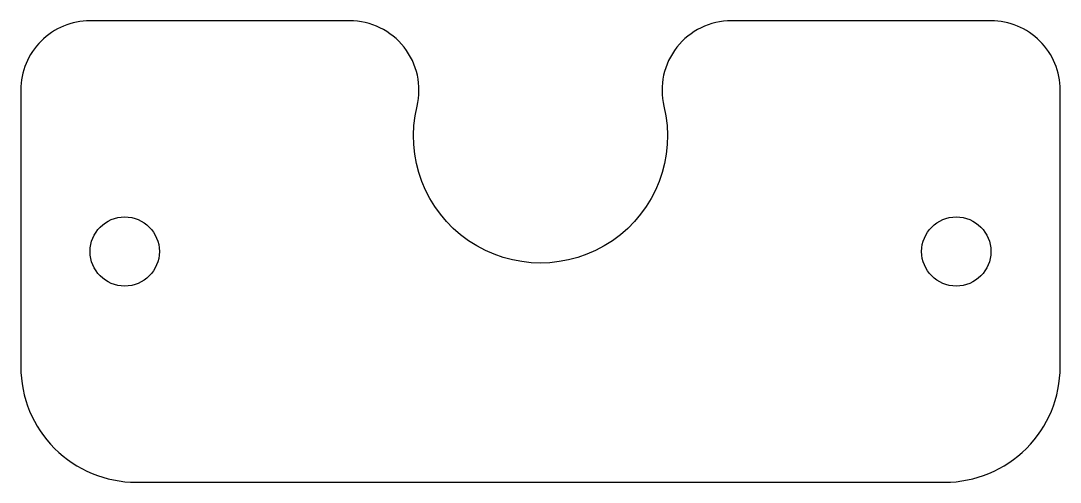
# Model space of a CAD drawing. Header units: millimetres. Extents: x -22.5 to 22.5, y -15 to 5.
import ezdxf

# ---------------------------------------------------------------- set-up
doc = ezdxf.new("R2010")
doc.units = ezdxf.units.MM

msp = doc.modelspace()

# ---------------------------------------------------------------- linework, layer by layer
msp.add_lwpolyline([(-22.5, -10, 0.414214), (-17.5, -15), (17.5, -15, 0.414214), (22.5, -10), (22.5, 2, 0.414214), (19.5, 5), (8.261, 5, 0.485622), (5.346, 1.294, -1.270978), (-5.346, 1.294, 0.485622), (-8.261, 5), (-19.5, 5, 0.414214), (-22.5, 2)], format="xyb", close=True)
for centre in [(-18, -5), (18, -5)]:
    msp.add_circle(centre, 1.5)

doc.saveas('drawing.dxf')
